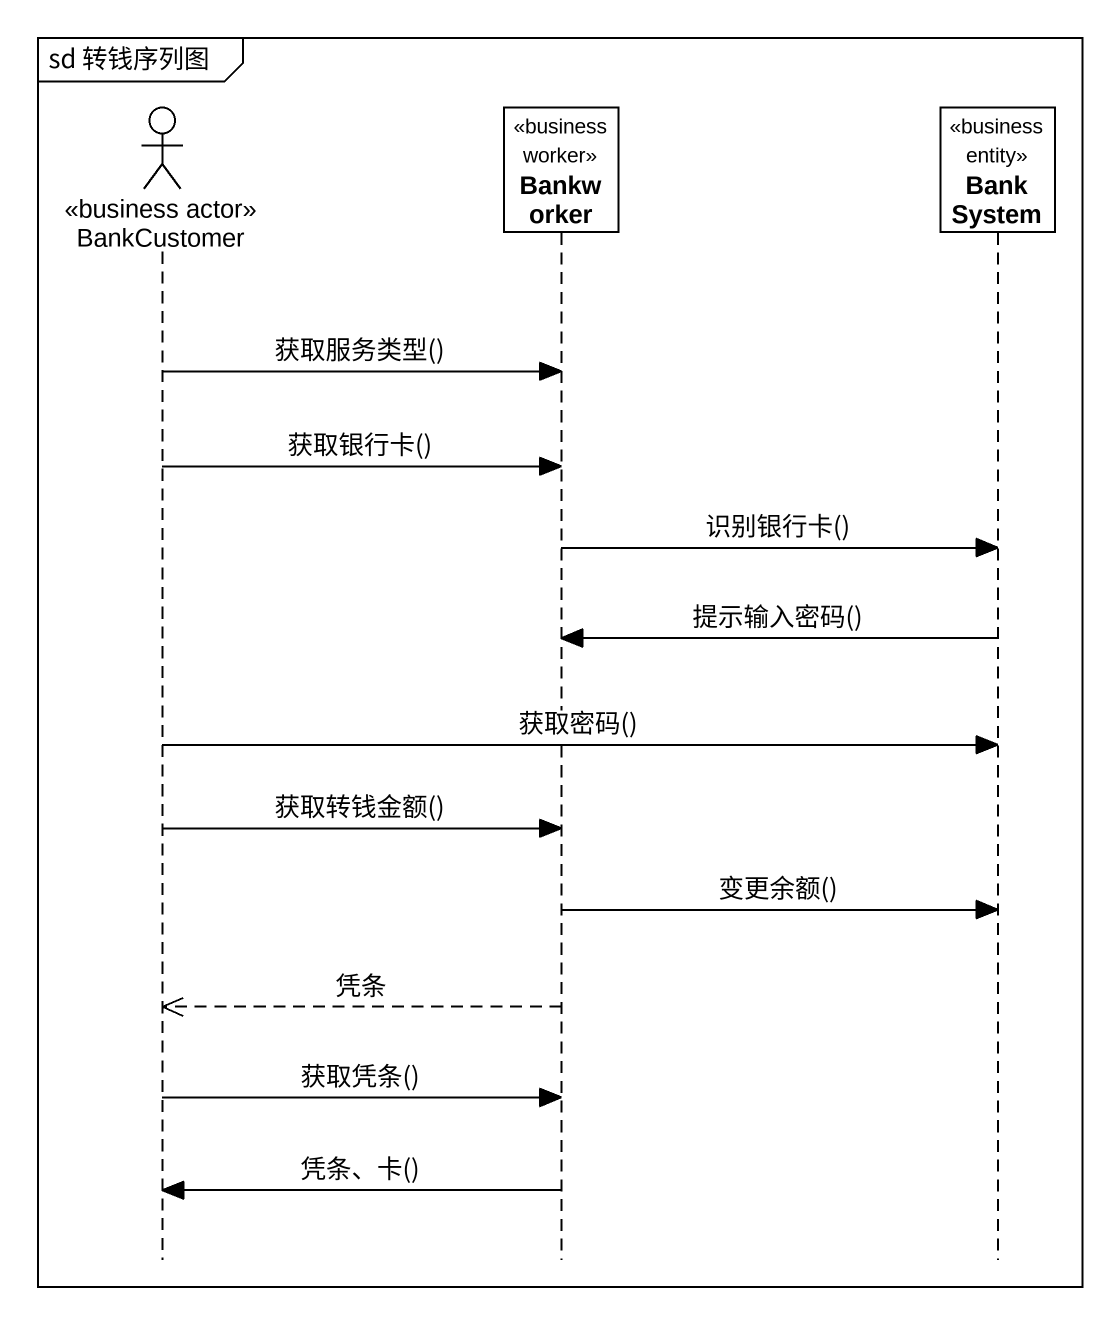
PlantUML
@startuml
mainframe sd 转钱序列图
hide footbox
actor BankCustomer <<business actor>>
participant Bankworker <<business worker>>
participant BankSystem <<business entity>>

BankCustomer -> Bankworker : 获取服务类型()
BankCustomer -> Bankworker : 获取银行卡()
Bankworker -> BankSystem : 识别银行卡()
BankSystem -> Bankworker : 提示输入密码()
BankCustomer -> BankSystem : 获取密码()
BankCustomer -> Bankworker : 获取转钱金额()
Bankworker -> BankSystem : 变更余额()
Bankworker -->> BankCustomer : 凭条
BankCustomer -> Bankworker : 获取凭条()
Bankworker -> BankCustomer : 凭条、卡()
@enduml
